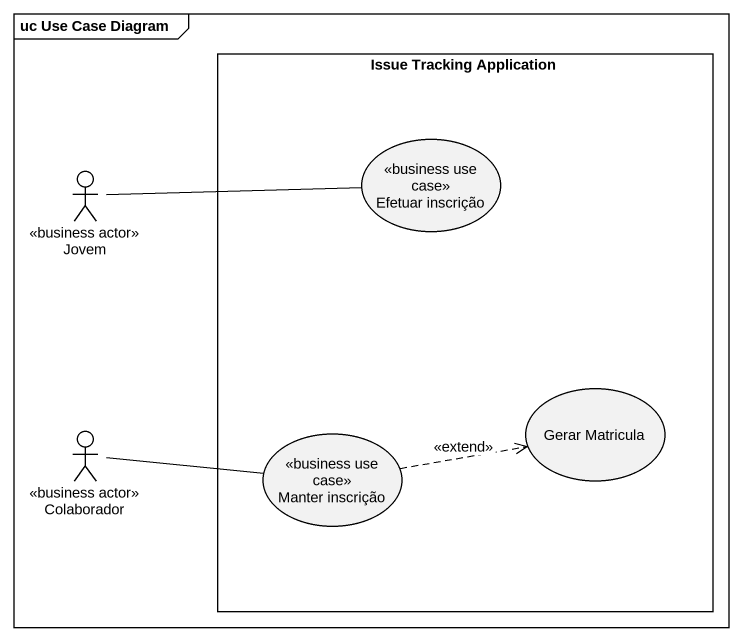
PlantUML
@startuml
mainframe uc Use Case Diagram
rectangle "Issue Tracking Application" as Issue_Tracking_Application {
  usecase "Efetuar inscrição" as Efetuar_inscrição <<business use case>>
  usecase "Manter inscrição" as Manter_inscrição <<business use case>>
  usecase "Gerar Matricula" as Gerar_Matricula
}
actor Jovem <<business actor>>
actor Colaborador <<business actor>>
Jovem -right- Efetuar_inscrição
Colaborador -right- Manter_inscrição
Manter_inscrição .right.> Gerar_Matricula : <<extend>>
@enduml
